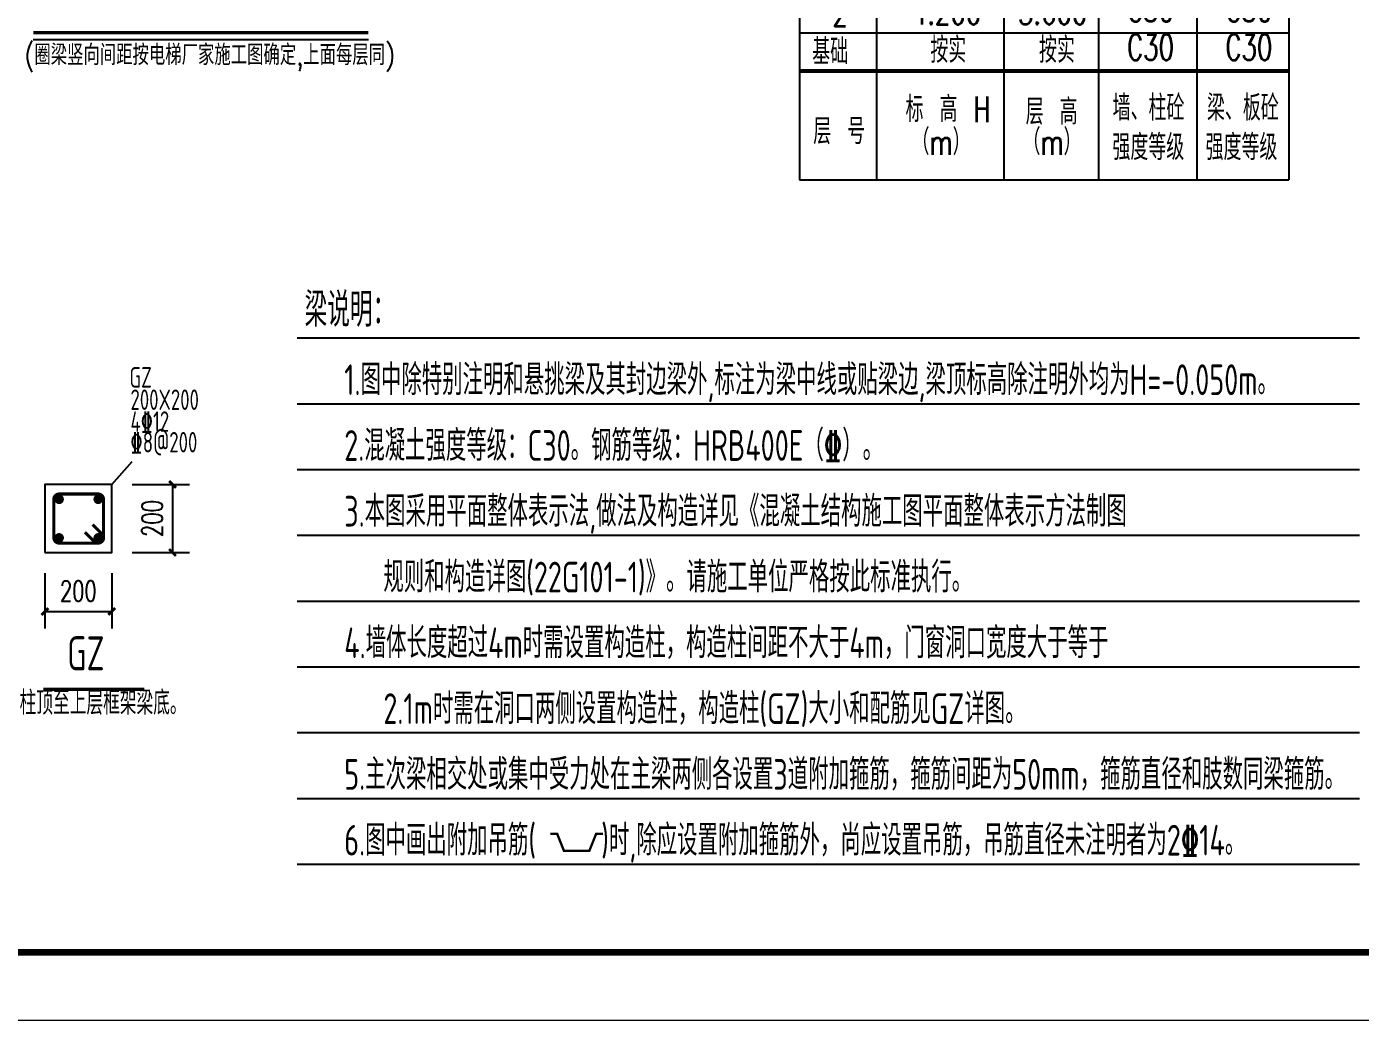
# Model space of a CAD drawing. Extents: x 3968514 to 5230306, y -516551 to -228246.
# Drawn here: x 4629732 to 4649288, y -425966 to -411395 of the extents above; entities that cross this region are included whole.
import ezdxf
from ezdxf.enums import TextEntityAlignment as Align

# ---------------------------------------------------------------- set-up
doc = ezdxf.new("R2010")
doc.units = 0
doc.header["$LTSCALE"] = 1000
doc.header["$MEASUREMENT"] = 0
for name, color, linetype in [('-S-text', 7, 'Continuous'), ('HIDE_BEAMDIMMASS', 2, 'Continuous'), ('PUB_TEXT', 7, 'Continuous'), ('墙柱楼面标高', 7, 'Continuous'), ('柱', 4, 'Continuous'), ('柱平法箍筋', 24, 'Continuous'), ('柱平法纵筋', 24, 'Continuous'), ('柱集中标注', 7, 'Continuous')]:
    doc.layers.add(name, color=color, linetype=linetype)
for name, color, linetype, lineweight in [('AXIS', 3, 'Continuous', 15), ('BEAM-REINDJ', 1, 'Continuous', 50), ('FRAME', 3, 'Continuous', 18)]:
    doc.layers.add(name, color=color, linetype=linetype, lineweight=lineweight)
doc.styles.add('_HZTXT', font='simplex.shx', dxfattribs={"width": 0.8, "bigfont": 'hztxt.shx'})
doc.styles.add('DIM_FONT', font='SIMPLEX', dxfattribs={"width": 0.7, "bigfont": 'GBCBIG'})
doc.styles.add('HZ', font='txt.shx', dxfattribs={"width": 0.8, "bigfont": 'hztxt.shx'})
doc.styles.add('TSSD_DIMENSION', font='tssdeng.shx', dxfattribs={"width": 0.7, "bigfont": 'tssdchn.shx'})
doc.styles.add('TSSD_REIN', font='Tssdeng.shx', dxfattribs={"width": 0.7, "bigfont": 'hztxt.shx'})
doc.dimstyles.new('DIMN', dxfattribs={"dimtxt": 300, "dimasz": 100, "dimexe": 250, "dimexo": 300, "dimgap": 150, "dimtad": 1, "dimdec": 0, "dimzin": 0, "dimdsep": 46, "dimtxsty": 'DIM_FONT', "dimblk": 'ARCHTICK', "dimcen": 0.09, "dimclrt": 7, "dimazin": 2, "dimtfac": 1, "dimtdec": 0, "dimtix": 1, "dimtmove": 2, "dimatfit": 3, "dimfxl": 1, "dimtolj": 1, "dimtzin": 0, "dimarcsym": 0})

# ---------------------------------------------------------------- blocks, each defined once
blk = doc.blocks.new('gsdgsfrtr')
at = {"layer": '墙柱楼面标高'}
for p, q in [((-524913, -1071132), (-517735, -1071132)), ((-523781, -1071150), (-523781, -1077231)), ((-521915, -1071132), (-521915, -1077231)), ((-520529, -1071132), (-520529, -1077231)), ((-519087, -1071132), (-519086, -1077231)), ((-517735, -1071132), (-517735, -1077231)), ((-524913, -1071695), (-517735, -1071695)), ((-524913, -1071695), (-517735, -1071695)), ((-524913, -1072259), (-517735, -1072259)), ((-524913, -1072822), (-517735, -1072822)), ((-524913, -1073385), (-517735, -1073385)), ((-524913, -1073948), (-517735, -1073948)), ((-524913, -1074511), (-517735, -1074511)), ((-524913, -1075074), (-517735, -1075074)), ((-524913, -1075074), (-517735, -1075074)), ((-524913, -1075074), (-517735, -1075074)), ((-524913, -1075637), (-517735, -1075637)), ((-524913, -1075637), (-517735, -1075637)), ((-524913, -1075637), (-517735, -1075637)), ((-524913, -1077231), (-517735, -1077231))]:
    blk.add_line(p, q, dxfattribs=at)
blk.add_lwpolyline([(-524913, -1071149), (-524913, -1077231)], dxfattribs=at)
at = {"layer": '墙柱楼面标高', "style": 'HZ', "width": 0.7}
for s, p in [('楼面标高及层高表：', (-524881, -1071619)), ('梯顶', (-524631, -1072173)), ('22.500', (-523355, -1072137)), ('C30', (-520108, -1072097)), ('C30', (-518666, -1072097)), ('屋面', (-524626, -1072742)), ('18.600', (-523355, -1072700)), ('3.900', (-521707, -1072700)), ('C30', (-520108, -1072660)), ('C30', (-518666, -1072660)), ('C30', (-520108, -1073223)), ('C30', (-518666, -1073223)), ('5', (-524446, -1073287)), ('15.000', (-523355, -1073263)), ('3.600', (-521707, -1073263)), ('11.400', (-523355, -1073826)), ('3.600', (-521707, -1073826)), ('C30', (-520108, -1073786)), ('C30', (-518666, -1073786)), ('4', (-524446, -1073850)), ('3', (-524428, -1074413)), ('7.800', (-523257, -1074389)), ('3.600', (-521707, -1074389)), ('C30', (-520108, -1074349)), ('C30', (-518666, -1074349)), ('2', (-524428, -1074976)), ('4.200', (-523263, -1074952)), ('3.600', (-521707, -1074952)), ('C30', (-520108, -1074912)), ('C30', (-518666, -1074912)), ('基础', (-524725, -1075539)), ('按实', (-522993, -1075515)), ('按实', (-521400, -1075515)), ('C30', (-520108, -1075475)), ('C30', (-518666, -1075475)), ('标 高 H', (-523356, -1076384)), ('墙、柱砼', (-520320, -1076363)), ('梁、板砼', (-518937, -1076363)), ('层 高', (-521595, -1076421)), ('层 号', (-524710, -1076708)), ('（m）', (-523268, -1076864)), ('（m）', (-521641, -1076864)), ('强度等级', (-520323, -1076942)), ('强度等级', (-518957, -1076942))]:
    blk.add_text(s, height=376, dxfattribs=at).set_placement(p)
blk = doc.blocks.new('A$C0B803521')
at = {"layer": 'FRAME', "lineweight": 140}
blk.add_line((-97543, 35252), (-16943, 35252), dxfattribs=at)
at = {"layer": 'FRAME', "lineweight": 18}
blk.add_line((-100043, 34252), (-15943, 34252), dxfattribs=at)
blk = doc.blocks.new('_ArchTick')
at = {"color": 0, "linetype": 'ByBlock', "const_width": 0.4}
blk.add_lwpolyline([(-0.5, -0.5), (0.5, 0.5)], dxfattribs=at)
blk = doc.blocks.new('*D13')
at = {"layer": 'AXIS', "color": 0, "lineweight": -2, "transparency": 16777216}
for p, q in [((4630000, -419407), (4630000, -420221)), ((4630979, -419407), (4630979, -420221)), ((4630000, -419971), (4630979, -419971))]:
    blk.add_line(p, q, dxfattribs=at)
at = {"layer": 'Defpoints', "color": 0, "transparency": 16777216}
for p in [(4630000, -419107, 2875), (4630979, -419107, 2875), (4630979, -419971)]:
    blk.add_point(p, dxfattribs=at)
at = {"layer": 'AXIS', "color": 0, "lineweight": -2, "transparency": 16777216, "xscale": 100, "yscale": 100, "zscale": 100, "rotation": 180}
blk.add_blockref('_ArchTick', (4630000, -419971), dxfattribs=at)
at = {"layer": 'AXIS', "color": 0, "lineweight": -2, "transparency": 16777216, "xscale": 100, "yscale": 100, "zscale": 100}
blk.add_blockref('_ArchTick', (4630979, -419971), dxfattribs=at)
at = {"layer": 'AXIS', "color": 7, "transparency": 16777216, "insert": (4630489, -419671), "char_height": 300, "attachment_point": 5, "style": 'DIM_FONT'}
blk.add_mtext('\\A1;200', dxfattribs=at)
blk = doc.blocks.new('*D12')
at = {"layer": 'AXIS', "color": 0, "lineweight": -2, "transparency": 16777216}
for p, q in [((4631279, -418107), (4632121, -418107)), ((4631871, -418107), (4631871, -419107)), ((4631279, -419107), (4632121, -419107))]:
    blk.add_line(p, q, dxfattribs=at)
at = {"layer": 'Defpoints', "color": 0, "transparency": 16777216}
for p in [(4630979, -418107, 2875), (4630979, -419107, 2875), (4631871, -419107)]:
    blk.add_point(p, dxfattribs=at)
at = {"layer": 'AXIS', "color": 0, "lineweight": -2, "transparency": 16777216, "xscale": 100, "yscale": 100, "zscale": 100}
for p, rotation in [((4631871, -418107), 90), ((4631871, -419107), 270)]:
    blk.add_blockref('_ArchTick', p, dxfattribs=dict(at, rotation=rotation))
at = {"layer": 'AXIS', "color": 7, "transparency": 16777216, "insert": (4631571, -418607), "char_height": 300, "attachment_point": 5, "rotation": 90, "style": 'DIM_FONT'}
blk.add_mtext('\\A1;200', dxfattribs=at)

msp = doc.modelspace()

# ---------------------------------------------------------------- linework, layer by layer
at = {"layer": '-S-text', "color": 8}
for p, q in [((4633699.872, -415958.99323, -0.30417), (4649277.51889, -415958.99323, -0.30417)), ((4633699.872, -416923.63403, -0.30417), (4649277.51889, -416923.63403, -0.30417)), ((4633699.872, -417888.27482, -0.30417), (4649277.51889, -417888.27482, -0.30417)), ((4633699.872, -418852.91562, -0.30417), (4649277.51889, -418852.91562, -0.30417)), ((4633699.872, -419817.55641, -0.30417), (4649277.51889, -419817.55641, -0.30417)), ((4633699.872, -420782.1972, -0.30417), (4649277.51889, -420782.1972, -0.30417)), ((4633699.872, -421746.838, -0.30417), (4649277.51889, -421746.838, -0.30417)), ((4633699.872, -422711.47879, -0.30417), (4649277.51889, -422711.47879, -0.30417)), ((4633699.872, -423676.11958, -0.30417), (4649277.51889, -423676.11958, -0.30417))]:
    msp.add_line(p, q, dxfattribs=at)
msp.add_line((4629829.07306, -411582.18683), (4634743.88451, -411582.18683))
at = {"const_width": 50}
msp.add_lwpolyline([(4629829.07306, -411482.18683), (4634743.88451, -411482.18683)], dxfattribs=at)
msp.add_lwpolyline([(4630047.75021, -411582.18683), (4634743.88451, -411582.18683)])
at = {"color": 1, "const_width": 60}
msp.add_lwpolyline([(4641062.40892, -412046.46556), (4648241.02706, -412046.45436)], dxfattribs=at)
at = {"layer": 'AXIS', "const_width": 50, "elevation": -0.30417}
msp.add_lwpolyline([(4629977.6511, -421111.63325), (4631455.5452, -421111.63325)], dxfattribs=at)
at = {"layer": 'BEAM-REINDJ', "const_width": 35, "elevation": -0.30417}
msp.add_lwpolyline([(4637410.43202, -423230.34889), (4637510.43202, -423230.34889), (4637610.43202, -423480.34889), (4637982.58045, -423480.34889), (4638082.58045, -423230.34889), (4638182.58045, -423230.34889)], dxfattribs=at)
at = {"layer": 'HIDE_BEAMDIMMASS', "color": 0}
msp.add_line((4630979.04715, -418106.88708, -0.30417), (4631276.37774, -417771.87456, -0.30417), dxfattribs=at)
at = {"layer": '柱', "elevation": -0.30417}
msp.add_lwpolyline([(4629999.73046, -419106.88708), (4630979.04715, -419106.88708), (4630979.04715, -418106.88708), (4629999.73046, -418106.88708)], close=True, dxfattribs=at)
at = {"layer": '柱平法箍筋', "color": 2, "const_width": 45, "elevation": -0.30417}
msp.add_lwpolyline([(4630699.87765, -418696.74277), (4630835.61454, -418832.48069, -0.6681786401), (4630779.04715, -418969.04914), (4630209.45935, -418969.04914, -0.4142135752), (4630129.45904, -418889.0496), (4630129.45904, -418327.45046, -0.4142135752), (4630209.45935, -418247.45016), (4630779.04715, -418247.45016, -0.4142134355), (4630859.04746, -418327.45046), (4630859.04746, -418889.0496, -0.6681786401), (4630722.47825, -418945.61775), (4630586.73983, -418809.87982)], format="xyb", dxfattribs=at)
at = {"layer": '柱平法纵筋', "color": 2, "const_width": 70, "elevation": -0.30417}
for points in [[(4630242.45953, -418325.45003, -1), (4630172.45892, -418325.45003, -1), (4630242.45953, -418325.45003, -1)], [(4630816.04667, -418325.45003, -1), (4630746.04606, -418325.45003, -1), (4630816.04667, -418325.45003, -1)], [(4630242.45953, -418891.04927, -1), (4630172.45892, -418891.04927, -1), (4630242.45953, -418891.04927, -1)], [(4630816.04667, -418891.04927, -1), (4630746.04606, -418891.04927, -1), (4630816.04667, -418891.04927, -1)]]:
    msp.add_lwpolyline(points, format="xyb", dxfattribs=at)

# ---------------------------------------------------------------- block references
for name, p in [('A$C0B803521', (4675697.36617, -460218.25571)), ('gsdgsfrtr', (5165975.79213, 663590.77828))]:
    msp.add_blockref(name, p)

# ---------------------------------------------------------------- texts
at = {"layer": '-S-text', "style": 'TSSD_DIMENSION', "width": 0.7}
for s, height, p in [('梁说明：', 500, (4633806.61814, -415795.12304, -0.30417)), ('1.图中除特别注明和悬挑梁及其封边梁外,标注为梁中线或贴梁边,梁顶标高除注明外均为H=-0.050m。', 450, (4634388.36919, -416796.9314, -0.30417)), ('2.混凝土强度等级：C30。钢筋等级：HRB400E（%%132）。', 450, (4634388.36919, -417761.57219, -0.30417)), ('3.本图采用平面整体表示法,做法及构造详见《混凝土结构施工图平面整体表示方法制图', 450, (4634388.36919, -418726.21298, -0.30417)), ('   规则和构造详图(22G101-1)》。请施工单位严格按此标准执行。', 450, (4634388.36919, -419690.85378, -0.30417)), ('4.墙体长度超过4m时需设置构造柱，构造柱间距不大于4m，门窗洞口宽度大于等于', 450, (4634388.36919, -420655.49457, -0.30417)), ('   2.1m时需在洞口两侧设置构造柱，构造柱(GZ)大小和配筋见GZ详图。', 450, (4634388.36919, -421620.13536, -0.30417)), ('5.主次梁相交处或集中受力处在主梁两侧各设置3道附加箍筋，箍筋间距为50mm，箍筋直径和肢数同梁箍筋。', 450, (4634388.36919, -422584.77616, -0.30417)), ('6.图中画出附加吊筋(     )时,除应设置附加箍筋外，尚应设置吊筋，吊筋直径未注明者为2%%13214。', 450, (4634388.36919, -423549.41695, -0.30417))]:
    msp.add_text(s, height=height, dxfattribs=at).set_placement(p)
at = {"layer": 'HIDE_BEAMDIMMASS', "color": 0, "style": 'TSSD_REIN', "width": 0.7}
for s, p in [('GZ', (4631239.61467, -416777.60173, -1437.89221)), ('200X200', (4631253.92751, -417105.04532, -1437.89221)), ('4\x8412', (4631253.92751, -417425.89507, -1437.89221)), ('\x848@200', (4631253.92751, -417728.76447, -1437.89221))]:
    msp.add_text(s, height=300, dxfattribs=at).set_placement(p, align=Align.BOTTOM_LEFT)
at = {"layer": 'PUB_TEXT', "style": '_HZTXT', "width": 0.8}
msp.add_text('(圈梁竖向间距按电梯厂家施工图确定,上面每层同)', height=300, dxfattribs=at).set_placement((4629699.97299, -411958.22353))
at = {"layer": '柱集中标注', "style": 'TSSD_REIN', "width": 0.7}
for s, height, p in [('GZ', 500, (4630326.94835, -420984.03755, -0.30417)), ('柱顶至上层框架梁底。', 350, (4629627.63386, -421589.81153, -0.30417))]:
    msp.add_text(s, height=height, dxfattribs=at).set_placement(p, align=Align.BOTTOM_LEFT)

# ---------------------------------------------------------------- dimensions: what is measured, and where the dimension line sits
at = {"layer": 'AXIS'}
dim = msp.add_linear_dim(base=(4631871.08522, -419106.88708, -2875.48026), p1=(4630979.04715, -418106.88708, -0.30417), p2=(4630979.04715, -419106.88708, -0.30417), angle=270, text='200', dimstyle='DIMN', override={"dimfxl": 100}, dxfattribs=at)
dim.commit()
dim.dimension.update_dxf_attribs({"geometry": '*D12', "text_midpoint": (4631571.08522, -418606.88708, -2875.48026)})
dim = msp.add_linear_dim(base=(4630979.04715, -419971.21325, -2875.48026), p1=(4629999.73046, -419106.88708, -0.30417), p2=(4630979.04715, -419106.88708, -0.30417), text='200', dimstyle='DIMN', override={"dimfxl": 100}, dxfattribs=at)
dim.commit()
dim.dimension.update_dxf_attribs({"geometry": '*D13', "text_midpoint": (4630489.38881, -419671.21325, -2875.48026)})

doc.saveas('drawing.dxf')
